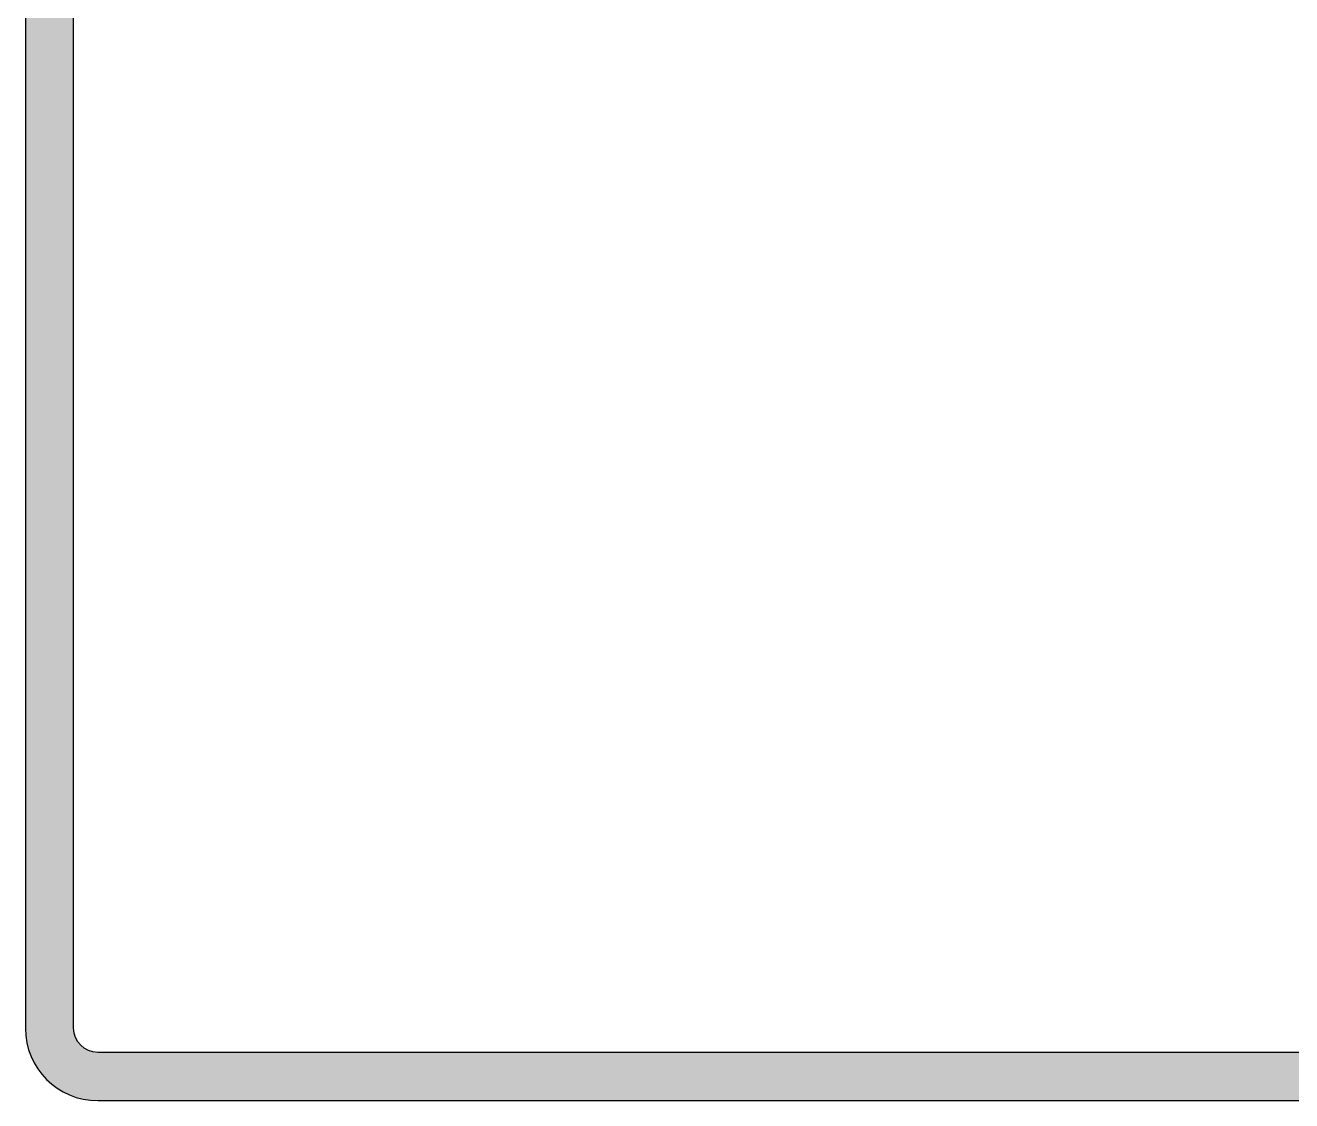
# Model space of a CAD drawing. Header units: millimetres. Extents: x 809 to 8159, y 33 to 4533.
# Drawn here: x 2921.9 to 2927.15, y 1915.42 to 1919.88 of the extents above; entities that cross this region are included whole.
import ezdxf

# ---------------------------------------------------------------- set-up
doc = ezdxf.new("R2010")
doc.units = ezdxf.units.MM
doc.layers.add('GORUNUS-TARAMA', color=11, linetype='Continuous')

# ---------------------------------------------------------------- blocks, each defined once
blk = doc.blocks.new('ajsdfxcvzx')
h = blk.add_hatch(color=256)
edge = h.paths.add_edge_path()
edge.add_line((34878.05768819842, -6668.453415649256), (34877.85768819843, -6668.453415649256))
edge.add_line((34877.85768819843, -6668.453415649256), (34877.85768819843, -6675.553415649257))
edge.add_arc((34878.15768819843, -6675.553415649259), 0.3000000000029104, 179.9999999994789, 269.9999999986104)
edge.add_line((34878.15768819842, -6675.853415649257), (34885.25768819843, -6675.853415649257))
edge.add_line((34885.25768819843, -6675.853415649257), (34885.25768819843, -6675.653415649256))
edge.add_line((34885.25768819843, -6675.653415649256), (34878.15768819842, -6675.653415649256))
edge.add_arc((34878.15768819842, -6675.553415649258), 0.09999999999854481, 179.9999999994789, 270, ccw=False)
edge.add_line((34878.05768819842, -6675.553415649257), (34878.05768819842, -6668.453415649256))
at = {"elevation": -1.177796e-10}
blk.add_lwpolyline([(34878.05768819842, -6668.453415649256), (34877.85768819843, -6668.453415649256), (34877.85768819843, -6675.553415649257, 0.4142135623730951), (34878.15768819842, -6675.853415649257), (34885.25768819843, -6675.853415649257), (34885.25768819843, -6675.653415649256), (34878.15768819842, -6675.653415649256, -0.4142135623730956), (34878.05768819842, -6675.553415649257)], format="xyb", close=True, dxfattribs=at)

msp = doc.modelspace()

# ---------------------------------------------------------------- block references
at = {"layer": 'GORUNUS-TARAMA'}
msp.add_blockref('ajsdfxcvzx', (-31955.95567726321, 8591.274052643628), dxfattribs=at)

doc.saveas('drawing.dxf')
